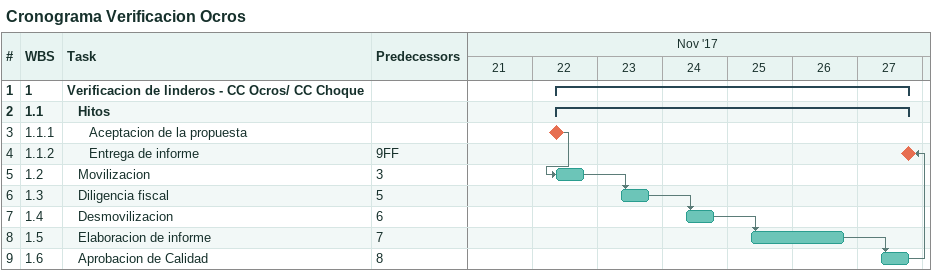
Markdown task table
Cronograma Verificacion Ocros

| ID | WBS | Task | Start | Finish | Predecessors |
|---|---|---|---|---|---|
| 1 | 1 | **Verificacion de linderos - CC Ocros/ CC Choque** | 2017-11-22 | 2017-11-27 |  |
| 2 | 1.1 | **Hitos** | 2017-11-22 | 2017-11-27 |  |
| 3 | 1.1.1 | Aceptacion de la propuesta (milestone) | 2017-11-22 | 2017-11-22 |  |
| 4 | 1.1.2 | Entrega de informe (milestone) | 2017-11-27 | 2017-11-27 | 9FF |
| 5 | 1.2 | Movilizacion | 2017-11-22 | 2017-11-22 | 3 |
| 6 | 1.3 | Diligencia fiscal | 2017-11-23 | 2017-11-23 | 5 |
| 7 | 1.4 | Desmovilizacion | 2017-11-24 | 2017-11-24 | 6 |
| 8 | 1.5 | Elaboracion de informe | 2017-11-25 | 2017-11-26 | 7 |
| 9 | 1.6 | Aprobacion de Calidad | 2017-11-27 | 2017-11-27 | 8 |
